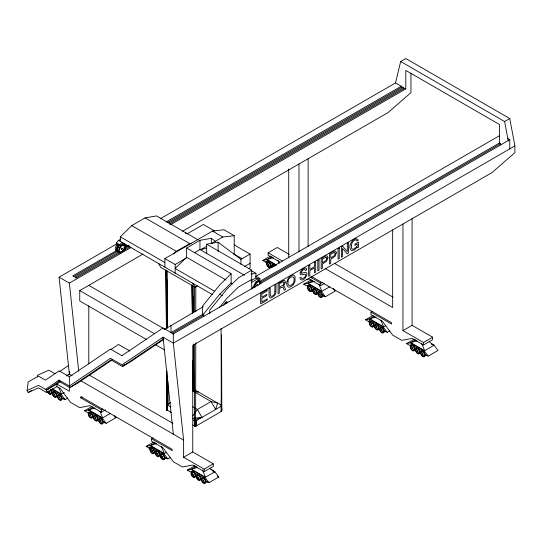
<?xml version="1.0" encoding="UTF-8"?>
<svg xmlns="http://www.w3.org/2000/svg" width="542" height="542" viewBox="0 0 542 542"><rect width="100%" height="100%" fill="white"/><g stroke="black" fill="none" stroke-linecap="round" stroke-linejoin="round"><path stroke-width="0.81" d="M221.8 399.711L221.339 400.348L221.326 411.459L196.279 425.917L195.262 426.371L192.932 425.03M195.079 426.066L195.093 420.734L195.079 426.066L194.497 425.775L194.497 344.746M221.326 411.317L221.373 400.186M167.708 381.534L167.803 404.339L166.99 404.705L166.943 410.003L171.313 412.543M195.994 424.291L196.279 420.646L221.326 406.182C221.224 403.228 222.342 411.751 221.59 410.646M121.903 248.432C121.889 247.037 120.222 249.327 121.462 249.083M27.1 390.491L28.17 381.954L38.523 376.114L45.494 380.138L59.085 370.836L69.369 376.771L69.369 391.283L56.917 384.095L46.632 390.03L38.523 385.348L27.1 390.491L28.177 392.51L38.523 387.855L46.632 392.537L56.917 386.602L60.23 388.512L70.507 402.36L79.647 407.638L89.931 405.66L101.354 412.259L105.575 409.82M160.236 218.778L395.518 82.94L400.66 61.503L405.802 58.536L509.758 118.556L514.9 145.927L514.9 152.654L492.055 172.573L192.749 345.376L192.749 451.96L213.311 463.83L213.311 466.337L204.171 471.615L192.749 465.022L182.464 467.001L173.325 461.723L163.047 447.875L151.618 441.276L151.618 438.769L153.027 437.956M167.16 409.989L167.16 410.606L167.783 410.05M258.033 285.39L257.633 284.828L257.24 285.851M195.106 426.276L195.601 426.039L195.784 420.341M194.944 426.188L196.279 425.917L196.279 420.646L195.601 420.761L195.791 342.964M124.375 250.235L124.904 249.137A4.688 2.703 -60 0 0 122.031 245.059A4.688 2.703 -60 0 0 119.165 252.45L119.687 252.938A4.688 2.703 -60 0 0 120.378 253.155M123.461 250.912L124.05 250.052A4.038 2.331 -60 0 0 124.05 245.384A4.688 2.703 -60 0 0 122.546 243.954M195.093 426.012L196.041 425.782M192.688 415.931L197.376 409.454L211.089 401.541L217.593 403.058L215.655 409.454L211.089 401.541L192.491 390.802M185.642 233.175L186.116 233.345M204.009 316.128L202.572 315.302L219.706 294.191L231.129 282.985L231.129 273.751L186.577 248.026L186.577 257.26L175.154 268.473L214.591 291.244M219.632 307.3L226.902 298.351L238.331 287.138L251.691 279.421M223.765 305.241L226.902 301.386L226.902 302.964L225.533 302.172M128.203 245.451L127.058 246.115L123.976 243.277L119.748 245.716L116.32 243.737L116.32 242.748L118.603 240.438L120.785 239.185M119.748 245.716L119.748 244.727L122.031 242.416M120.317 241.427L120.317 236.813L131.74 225.601L145.107 217.884L156.53 215.906L198.162 239.943M173.515 254.056L176.299 251.325L189.659 243.609L191.292 243.324M231.129 273.751L219.706 284.963L202.572 306.067L202.572 315.302M195.601 420.761L195.947 420.443M195.601 426.039L196.177 425.843M213.311 463.83L204.171 469.108L183.609 457.238L183.609 440.09L173.325 343.133L163.047 337.199L121.916 364.901L110.493 358.303L69.369 386.006L59.085 380.071L59.085 381.392L46.632 390.03L46.632 392.537M60.372 381.69L56.917 384.095L56.917 386.602M59.85 371.412L68.692 365.362M45.494 389.366L59.085 380.071M66.652 375.992L69.369 374.136L69.369 371.616M194.293 420.538L194.781 420.199L193.609 420.138L194.686 420.761L194.686 426.039M69.369 376.771L110.493 349.068L122.058 355.748M110.825 349.617L118.488 344.455L129.917 351.047M59.085 381.392L69.369 387.327L70.209 387.388L110.995 359.908L121.916 366.216L122.756 366.277L130.757 361.663L163.399 339.671M70.209 387.388L78.204 382.767L112.079 359.949M121.916 355.667L163.047 327.964L173.325 333.899L173.325 343.133L514.9 145.927M122.756 366.277L163.237 339.028M164.66 329.319L203.297 306.704M72.113 375.714L69.369 374.136L59.085 277.179L116.991 243.744M116.13 250.838L72.797 275.858L73.936 276.522M165.974 222.064L401.229 86.239L401.229 87.553M124.829 246.61L126.239 245.797M73.522 276.759L117.729 251.061A4.038 2.331 -60 0 1 117.729 246.4M124.911 247.091L128.264 245.153M167.851 222.301L402.374 86.896L403.519 87.553L403.519 88.874M119.071 251.779L75.081 277.179L76.226 277.836M124.707 248.527L129.409 245.811M168.989 222.958L403.519 87.553M75.805 278.08L129.884 246.861M169.402 224.042L404.657 88.217L405.802 88.874L405.802 70.406L499.48 124.491L499.48 142.959L259.747 281.366M59.085 277.179L69.369 283.114L130.94 247.565M170.52 224.713L405.802 88.874M146.347 339.448L79.749 300.993L79.749 290.573L142.986 254.062M182.539 231.231L388.092 112.553L410.944 92.635L410.944 73.319M186.949 233.961L203.372 224.483L214.713 231.028M164.87 267.152L164.87 258.581L212.511 231.075L223.934 229.754L234.212 235.689L234.212 254.76M186.577 248.026L199.944 240.309L211.366 238.331L215.343 241.312M194.314 252.789L199.944 249.544L206.468 248.412M164.87 258.581L175.154 264.516L186.394 258.026M201.577 249.259L206.468 246.434M234.212 235.689L222.789 237.01L211.366 243.609L211.366 238.331M240.953 264.408L240.953 259.367L250.092 254.096L250.092 267.944L248.69 268.757M158.589 263.527L160.872 267.484L195.147 287.267L197.302 286.02M279.57 261.881L268.141 255.282L268.141 252.775L277.28 247.498L289.34 254.462M244.469 266.576L250.092 263.331M28.177 392.51L31.605 390.531M275.085 265.926L267.802 261.725L265.627 262.145L262.775 260.492L270.492 256.034M400.66 61.503L504.616 121.523L509.758 118.556M262.775 260.492L266.657 259.747L271.921 256.705M66.625 375.714L69.369 374.136M251.691 288.656L251.691 270.187L238.331 277.904L226.902 289.116L209.768 310.22L209.768 313.581M265.627 262.145L267.037 261.332M255.35 276.65L499.48 135.703M250.926 280.79L255.919 277.904L257.633 278.893L259.916 278.561L259.916 279.55L255.695 281.996L252.606 288.391L251.468 289.049M251.21 282.606L257.633 278.893M52.086 389.129L61.144 394.359L64.295 392.537M203.297 313.953L171.042 332.578L171.042 325.322M172.187 333.242L203.243 315.308M260.343 282.341L500.618 143.616L500.618 144.938M224.923 303.581L226.332 302.768M172.912 334.136L509.758 139.66L509.758 148.894M122.648 365.796L124.829 364.542M50.535 389.556L59.999 395.016L62.174 397.943L65.026 399.589L67.831 397.97M151.618 438.769L172.187 450.639L172.187 449.325L80.792 396.561L80.792 397.875L82.201 397.069M114.525 415.7L115.981 417.665L106.151 423.336L103.298 421.69L101.124 418.763L89.477 412.035L87.303 412.455L84.45 410.802L92.167 406.351M333.262 288.48L335.2 291.095L325.376 296.765L322.524 295.119L320.349 292.192L308.696 285.471L306.528 285.885L303.669 284.238L311.393 279.78M84.45 410.802L88.332 410.057L92.892 407.421M303.669 284.238L307.558 283.486L312.822 280.451M80.792 397.875L101.354 409.752L102.763 408.939M310.058 276.976L320.695 283.114L322.097 282.301M306.108 279.638L309.272 279.028L320.695 285.62L324.211 283.595M88.332 410.057L102.269 418.106L110.344 413.444M307.558 283.486L321.494 291.535L329.57 286.874M166.99 409.976L166.99 404.705M170.642 402.598L167.803 404.339M402.943 224.015L402.943 330.606L412.083 325.329L432.645 337.199L432.645 339.705L423.512 344.983L412.083 338.384L401.805 340.362L392.665 335.091L382.381 321.237L370.958 314.645L370.958 312.138L372.368 311.325M170.649 457.333L167.844 458.952L164.985 457.306L162.817 454.379L151.164 447.651L148.996 448.071L146.137 446.418L153.853 441.967M389.989 330.695L387.178 332.321L384.325 330.667L382.157 327.747L370.504 321.02L368.33 321.433L365.477 319.787L373.194 315.329M146.137 446.418L150.019 445.673L155.283 442.631M365.477 319.787L369.359 319.042L373.919 316.406M148.996 448.071L150.398 447.258M368.33 321.433L369.732 320.627M150.019 445.673L163.955 453.722L166.408 452.306M369.359 319.042L383.296 327.083L385.748 325.667M183.609 457.238L192.749 451.96M210.73 469.379L214.91 471.791L218.792 477.021L208.968 482.698L206.109 481.045L203.941 478.125L192.288 471.398L190.12 471.811L187.261 470.165L194.984 465.707M431.344 343.614L434.135 345.22L438.017 350.457L428.194 356.128L425.334 354.482L423.166 351.555L411.513 344.827L409.346 345.247L406.486 343.594L414.21 339.143M187.261 470.165L191.15 469.419L196.414 466.377M406.486 343.594L410.369 342.849L415.633 339.807M402.943 330.606L423.512 342.476L432.645 337.199M191.15 469.419L205.086 477.461L214.91 471.791M410.369 342.849L424.311 350.898L434.135 345.22M195.791 420.863L196.279 420.646L195.621 420.246L196.854 420.307M193.609 420.138L201.949 417.367L197.376 409.454L192.369 406.568M273.398 257.66L267.003 259.55L276.061 264.781M314.299 281.4L307.897 283.29L321.84 291.339L318.865 284.042M376.101 316.948L369.705 318.838L383.641 326.887L380.965 320.322M95.074 407.97L88.678 409.86L102.614 417.909L99.938 411.337M417.11 340.762L410.714 342.652L424.65 350.701L421.683 343.398M156.76 443.586L150.364 445.477L164.301 453.525L161.333 446.222M197.085 467.563L191.489 469.216L205.425 477.265L202.457 469.968M206.685 253.432L206.685 244.198L218.108 242.22L240.953 259.367M251.027 274.137L255.919 273.283L255.919 277.904M192.396 418.356L201.949 417.367M196.699 392.069L198.284 391.913L192.586 390.579M195.703 420.687L196.279 420.646M77.364 382.706L78.204 382.767M192.925 389.732L193.711 389.271L221.813 405.497M185.635 232.965L186.265 233.277M195.371 420.714L195.73 420.829M120.602 252.565L120.012 252.382A4.038 2.331 -60 0 1 120.012 247.714A4.038 2.331 -60 0 1 124.05 245.384M507.813 138.535L509.758 139.66M395.518 82.94L401.229 86.239M499.48 142.959L500.618 143.616M334.475 263.371L393.025 297.172M325.335 268.649L392.665 307.517L392.665 229.896M431.703 344.217L433.79 345.423L429.311 341.697M311.101 276.257L391.52 322.686L391.52 324.008L370.958 312.138M268.141 252.775L282.328 260.966M266.657 259.747L276.413 265.377M212.511 231.075L222.789 237.01M234.191 244.916L250.092 254.096M234.029 254.056L241.922 258.609M206.685 244.198L251.691 270.187M251.556 270.77L255.919 273.283M256.495 276.583L259.916 278.561M145.107 217.884L189.659 243.609M244.496 275.268L199.944 249.544L199.944 240.309M131.74 225.601L176.299 251.325M186.577 257.26L226.021 280.031M231.129 282.985L232.572 283.812M120.317 236.813L164.87 262.538M219.706 294.191L222.586 295.857M118.603 240.438L212.247 294.502M125.006 244.923L127.058 246.115M225.079 302.7L226.448 303.493M116.32 242.748L119.748 244.727M88.786 285.356L164.904 329.299M79.749 290.573L154.402 333.676M155.134 344.516L164.646 350.01M166.929 404.738L170.845 407.001M89.518 375.213L172.952 423.383M81.11 380.918L183.609 440.09M55.074 373.797L48.807 370.179L37.384 375.321L37.384 377.002M212.478 470.781L214.564 471.987L210.086 468.268M114.552 416.839L115.981 417.665M217.362 476.201L218.792 477.021M52.425 388.932L61.483 394.163L58.814 387.591M256.739 285.587L256.833 284.699L257.518 284.76M424.311 350.898L428.194 356.128M383.296 327.083L387.178 332.321M321.494 291.535L325.376 296.765M205.086 477.461L208.968 482.698M163.955 453.722L167.844 458.952M102.269 418.106L106.151 423.336M61.144 394.359L65.026 399.589M192.864 283.31L195.147 287.267M277.971 260.296L279.157 263.216M194.558 420.355L194.686 420.761M221 411.134L221.326 411.459L221.813 410.64L221.549 334.922L221.326 411.459L221.082 328.513M195.154 425.917L195.262 426.371M504.616 121.523L508.261 140.927M173.325 434.156L163.047 337.199L163.047 339.143M69.369 283.114L78.725 371.372M192.146 285.607L192.363 313.527L192.125 284.746M192.877 380.369L192.952 389.678L192.749 371.006M165.981 270.119L166.428 328.499L166.042 270.201M166.706 370.755L167.065 410.572M193.223 296.101L193.311 312.124M193.745 389.718L193.48 344.095L193.738 389.596M192.247 285.668L192.41 313.554L192.173 285.634M192.681 361.67L192.85 390.369M192.688 360.884L192.844 390.369M167.207 296.711L167.383 327.944M167.817 404.691L167.668 380.972L167.803 404.569M166.143 270.275L166.475 328.527M166.943 410.402L166.706 370.64L166.99 410.504M193.23 286.19L193.413 312.49M167.248 270.865L167.485 327.463M167.207 279.929L167.437 327.93M423.512 342.476L423.512 344.983M412.083 218.744L412.083 325.329M320.695 283.114L320.695 285.62M308.127 158.725L308.127 246.475M298.988 163.996L298.988 251.745M288.71 169.057L288.71 257.884M258.663 279.577L258.663 281.088M218.108 242.22L218.108 251.454M204.171 469.108L204.171 471.615M195.791 286.501L195.791 311.786M194.497 286.501L194.497 311.826M175.154 264.516L175.154 273.087M118.488 244.991L118.488 247.254M117.58 244.462L117.58 249.74M101.354 409.752L101.354 412.259M88.786 305.864L88.786 363.865M159.734 455.592A2.744 1.585 60 0 1 157.18 454.311A2.744 1.585 60 0 1 156.679 451.12M154.192 452.746A2.744 1.585 60 0 1 151.679 450.72A2.744 1.585 60 0 1 151.848 447.868M92.906 417.008A2.744 1.585 60 0 1 90.351 415.728A2.744 1.585 60 0 1 89.85 412.537M61.659 399.325A2.744 1.585 60 0 1 59.315 397.618A2.744 1.585 60 0 1 59.003 394.732M419.684 352.889A2.744 1.585 60 0 1 417.34 351.182A2.744 1.585 60 0 1 417.028 348.296M419.467 351.541A2.744 1.585 60 0 1 418.993 351.047M97.641 420.104A2.744 1.585 60 0 1 95.297 418.39A2.744 1.585 60 0 1 94.992 415.504M258.148 280.431A4.688 2.703 -60 0 1 259.693 281.86M253.29 287.531A4.688 2.703 -60 0 1 253.182 286.61M254.32 287.267A4.688 2.703 -60 0 1 257.633 281.528A4.688 2.703 -60 0 1 260.946 283.446M164.47 458.688A2.744 1.585 60 0 1 161.963 456.655A2.744 1.585 60 0 1 162.126 453.803M50.345 390.098A2.744 1.585 60 0 1 50.752 393.858A2.744 1.585 60 0 1 47.696 391.629M51.375 393.39A2.744 1.585 60 0 1 48.726 391.039M50.521 389.854A3.232 1.863 60 0 1 50.995 394.278A3.232 1.863 60 0 1 47.398 391.656M102.784 423.072A2.744 1.585 60 0 1 100.27 421.039A2.744 1.585 60 0 1 100.439 418.187M56.517 396.358A2.744 1.585 60 0 1 54.004 394.332A2.744 1.585 60 0 1 54.173 391.473M322.72 296.088A2.744 1.585 60 0 1 320.065 295.376A2.744 1.585 60 0 1 319.353 291.908M425.226 355.735A2.744 1.585 60 0 1 422.475 354.15A2.744 1.585 60 0 1 422.475 350.979M414.942 349.8A2.744 1.585 60 0 1 412.198 348.215A2.744 1.585 60 0 1 412.198 345.044M259.083 281.528A4.038 2.331 -60 0 1 259.821 284.286M257.064 281.732A4.038 2.331 -60 0 1 257.802 281.413M254.875 287.802A4.038 2.331 -60 0 1 257.26 282.301A4.038 2.331 -60 0 1 260.492 283.71M373.933 325.993A2.744 1.585 60 0 1 371.378 324.705A2.744 1.585 60 0 1 370.877 321.521M273.121 266.786A2.744 1.585 60 0 1 273.317 265.194M386.073 331.284A3.232 1.863 60 0 1 385.24 331.765M426.723 355.43A3.232 1.863 60 0 1 425.7 355.525M378.668 329.082A2.744 1.585 60 0 1 376.324 327.375A2.744 1.585 60 0 1 376.019 324.489M384.21 331.928A2.744 1.585 60 0 1 381.656 330.647A2.744 1.585 60 0 1 381.155 327.456M200.858 479.338A2.744 1.585 60 0 1 198.115 477.753A2.744 1.585 60 0 1 198.115 474.582M195.316 476.493A2.744 1.585 60 0 1 192.972 474.785A2.744 1.585 60 0 1 192.661 471.899M207.864 481.662A3.232 1.863 60 0 1 206.475 482.089M205.601 482.427A2.744 1.585 60 0 1 203.257 480.72A2.744 1.585 60 0 1 202.945 477.834M316.867 293.534A2.744 1.585 60 0 1 314.353 291.508A2.744 1.585 60 0 1 314.523 288.649M63.922 398.56A3.232 1.863 60 0 1 62.533 398.987M311.725 290.566A2.744 1.585 60 0 1 309.38 288.852A2.744 1.585 60 0 1 309.075 285.973M323.669 295.654A2.744 1.585 60 0 1 323.262 295.776M272.098 267.375A2.744 1.585 60 0 1 274.476 266.007M104.687 422.638A3.232 1.863 60 0 1 103.657 422.733M270.831 266.82A2.744 1.585 60 0 1 268.317 264.794A2.744 1.585 60 0 1 268.486 261.942M271.766 267.287A3.232 1.863 60 0 1 274.564 265.675M166.374 458.254A3.232 1.863 60 0 1 165.351 458.349M324.272 295.736A3.232 1.863 60 0 1 323.438 296.217M273.324 264.184A3.232 1.863 60 0 1 273.324 265.553M118.088 251.834A4.688 2.703 -60 0 1 117.404 251.623L116.876 251.136A4.688 2.703 -60 0 1 117.404 246.21M116.95 251.176A4.688 2.703 -60 0 1 116.266 250.96L115.737 250.472A4.688 2.703 -60 0 1 116.95 244.55M122.892 244.876A4.038 2.331 -60 0 1 123.481 249.72A4.038 2.331 -60 0 1 118.989 251.63M117.75 250.912A4.038 2.331 -60 0 1 116.706 250.309M120.033 252.416A4.688 2.703 -60 0 1 118.549 252.281L118.02 251.793A4.688 2.703 -60 0 1 119.233 245.865M258.216 280.465A4.688 2.703 -60 0 1 258.548 281.196M116.584 245.736A4.038 2.331 -60 0 1 117.18 244.876M120.148 251.834A4.038 2.331 -60 0 1 119.464 251.901M207.254 481.581A2.744 1.585 60 0 1 206.854 481.702M293.486 284.259A5.921 3.421 -60 0 0 295.031 281.013L295.031 276.65A5.921 3.421 -60 0 0 294.13 275.458A5.555 3.211 -60 0 0 291.942 275.343L290.133 276.386A5.589 3.225 -60 0 0 287.938 279.035C286.786 281.318 285.851 284.807 287.938 286.813A5.589 3.225 -60 0 0 290.133 286.928L291.942 285.891A5.555 3.211 -60 0 0 293.486 284.259M274.875 291.257C275.207 293.622 273.358 296.569 270.797 296.305L270.241 294.868L270.207 287.978L269.015 288.662L269.069 295.81L269.848 297.666A3.726 2.154 -60 0 0 271.176 297.795L273.622 296.447L275.194 294.652A3.604 2.08 -60 0 0 275.851 292.985L276.068 284.591L274.875 285.282L274.875 291.257M351.338 245.377L351.501 247.992L352.144 248.947A3.936 2.27 -60 0 0 353.73 249.063L356.08 247.403L357.273 245.607L357.273 244.029L354.902 245.397L354.902 244.157L358.425 242.125L358.425 247.416L357.584 247.904L357.273 246.989L354.4 249.916L351.907 250.533A5.854 3.381 -60 0 1 350.356 249.083C347.944 244.896 355.037 234.862 358.269 240.275L357.036 240.987C356.927 239.11 354.549 239.984 353.716 240.831A3.896 2.249 -60 0 0 352.137 242.769L351.338 245.377M288.019 281.942C286.779 288.466 294.672 284.719 294.042 280.336C295.288 273.805 287.402 277.565 288.019 281.942M285.261 282.192L284.719 284.299L283.242 286.129L284.394 286.643L285.573 289.482L284.286 290.221L283.134 287.45L281.474 287.409L279.272 288.683L279.272 293.12L278.08 293.805L278.08 283.425L283.764 280.383L284.841 280.742L285.261 282.192M284.035 282.904L283.242 284.929L279.272 287.45L279.272 283.879C280.316 283.649 283.73 280.146 284.035 282.904M327.985 257.646L326.643 261.163L322.361 264.089L322.361 268.243L321.169 268.927L321.169 258.548C322.707 257.945 327.734 253.338 327.985 257.646M336.358 252.809L335.017 256.325L330.735 259.259L330.735 263.405L329.543 264.089L329.543 253.717C331.081 253.107 336.108 248.5 336.358 252.809M300.173 272.768L300.16 273.913A2.656 1.538 -60 0 0 300.79 274.808C302.321 275.329 306.548 272.504 305.654 275.79C305.173 277.45 301.454 280.051 300.952 277.267L299.807 277.931C302.727 285.851 313.059 267.944 301.711 273.392L301.386 273.175C300.586 271.169 304.902 267.755 305.593 270.485L306.752 269.814L306.664 269.164A3.381 1.951 -60 0 0 305.763 268.087C303.134 267.931 300.742 270.309 300.173 272.768M121.591 249.002C122.323 250.58 122.777 246.861 121.591 249.002M49.044 391.188C49.295 392.869 50.237 390.823 49.044 391.188M54.186 394.156C54.451 395.843 55.359 393.783 54.186 394.156M59.329 397.123C59.573 398.797 60.528 396.771 59.329 397.123M90.168 414.928C90.439 416.622 91.347 414.555 90.168 414.928M95.311 417.896C95.555 419.576 96.51 417.55 95.311 417.896M100.453 420.87C100.717 422.557 101.625 420.497 100.453 420.87M151.862 450.544C152.112 452.231 153.047 450.185 151.862 450.544M157.004 453.512C157.268 455.205 158.176 453.146 157.004 453.512M162.139 456.479C162.404 458.173 163.318 456.113 162.139 456.479M192.986 474.291L193.562 475.002L193.02 474.216M198.128 477.258C198.372 478.932 199.327 476.906 198.128 477.258M203.27 480.226C203.535 481.913 204.442 479.853 203.27 480.226M268.5 264.618C268.744 266.291 269.699 264.272 268.5 264.618M309.394 288.364C309.651 290.045 310.586 287.998 309.394 288.364M314.536 291.332C314.8 293.019 315.708 290.959 314.536 291.332M319.678 294.299C319.943 295.986 320.85 293.927 319.678 294.299M371.202 323.913C371.466 325.6 372.374 323.54 371.202 323.913M376.338 326.88C376.602 328.567 377.51 326.508 376.338 326.88M381.48 329.848C381.724 331.521 382.679 329.502 381.48 329.848M412.211 347.72C412.476 349.414 413.383 347.347 412.211 347.72M417.354 350.688C417.618 352.381 418.526 350.322 417.354 350.688M422.496 353.655C422.76 355.349 423.668 353.289 422.496 353.655M326.758 258.398L325.986 260.492L322.361 262.863L322.361 259.096L325.803 257.233L326.487 257.45L326.758 258.398M335.125 253.561L334.36 255.655L330.735 258.026L330.735 254.259L334.177 252.403L334.861 252.613L335.125 253.561M267.131 289.746L260.641 293.5L260.641 303.872L267.341 300.004L267.341 298.771L261.833 301.955L261.833 298.446L266.793 295.58L266.793 294.347L261.833 297.212L261.833 294.042L267.131 290.979L267.131 289.746M309.807 265.113L308.622 265.797L308.622 276.176L309.807 275.485L309.807 270.607L314.475 267.911L314.475 272.789L315.674 272.098L315.674 261.725L314.475 262.416L314.475 266.678L309.807 269.374L309.807 265.113M319.028 259.787L317.829 260.478L317.829 270.858L319.028 270.167L319.028 259.787M339.258 248.107L338.066 248.798L338.066 259.171L339.258 258.487L339.258 248.107M342.619 246.17L341.406 246.867L341.406 257.247L342.53 256.596L342.53 248.405L347.239 253.873L348.459 253.168L348.459 242.796L347.327 243.453L347.327 251.637L342.619 246.17M415.741 349.861A2.744 1.585 60 0 0 418.654 353.486A2.744 1.585 60 0 0 418.654 349.604A2.744 1.585 60 0 0 415.741 349.861M415.396 349.665A3.232 1.863 60 0 0 418.824 353.926A3.232 1.863 60 0 0 418.824 349.36A3.232 1.863 60 0 0 415.396 349.665M155.046 452.489A3.232 1.863 60 0 0 158.474 456.75A3.232 1.863 60 0 0 158.474 452.184A3.232 1.863 60 0 0 155.046 452.489M57.371 396.1A3.232 1.863 60 0 0 60.799 400.362A3.232 1.863 60 0 0 60.799 395.789A3.232 1.863 60 0 0 57.371 396.1M155.391 452.685A2.744 1.585 60 0 0 158.305 456.31A2.744 1.585 60 0 0 158.305 452.428A2.744 1.585 60 0 0 155.391 452.685M93.36 416.873A3.232 1.863 60 0 0 96.788 421.134A3.232 1.863 60 0 0 96.788 416.568A3.232 1.863 60 0 0 93.36 416.873M98.502 419.84A3.232 1.863 60 0 0 101.923 424.101A3.232 1.863 60 0 0 101.923 419.535A3.232 1.863 60 0 0 98.502 419.84M52.574 393.329A2.744 1.585 60 0 0 55.487 396.954A2.744 1.585 60 0 0 55.487 393.065A2.744 1.585 60 0 0 52.574 393.329M410.26 346.697A3.232 1.863 60 0 0 413.682 350.959A3.232 1.863 60 0 0 413.682 346.392A3.232 1.863 60 0 0 410.26 346.697M88.563 414.102A2.744 1.585 60 0 0 91.476 417.726A2.744 1.585 60 0 0 91.476 413.844A2.744 1.585 60 0 0 88.563 414.102M57.716 396.297A2.744 1.585 60 0 0 60.629 399.921A2.744 1.585 60 0 0 60.629 396.033A2.744 1.585 60 0 0 57.716 396.297M369.244 322.89A3.232 1.863 60 0 0 372.672 327.151A3.232 1.863 60 0 0 372.672 322.578A3.232 1.863 60 0 0 369.244 322.89M150.249 449.718A2.744 1.585 60 0 0 153.162 453.342A2.744 1.585 60 0 0 153.162 449.46A2.744 1.585 60 0 0 150.249 449.718M160.534 455.653A2.744 1.585 60 0 0 163.447 459.277A2.744 1.585 60 0 0 163.447 455.395A2.744 1.585 60 0 0 160.534 455.653M149.904 449.521A3.232 1.863 60 0 0 153.332 453.783A3.232 1.863 60 0 0 153.332 449.216A3.232 1.863 60 0 0 149.904 449.521M420.883 352.828A2.744 1.585 60 0 0 423.797 356.453A2.744 1.585 60 0 0 423.797 352.571A2.744 1.585 60 0 0 420.883 352.828M410.599 346.894A2.744 1.585 60 0 0 413.512 350.518A2.744 1.585 60 0 0 413.512 346.636A2.744 1.585 60 0 0 410.599 346.894M93.698 417.069A2.744 1.585 60 0 0 96.611 420.694A2.744 1.585 60 0 0 96.611 416.812A2.744 1.585 60 0 0 93.698 417.069M420.538 352.632A3.232 1.863 60 0 0 423.966 356.893A3.232 1.863 60 0 0 423.966 352.327A3.232 1.863 60 0 0 420.538 352.632M88.217 413.905A3.232 1.863 60 0 0 91.645 418.167A3.232 1.863 60 0 0 91.645 413.6A3.232 1.863 60 0 0 88.217 413.905M98.84 420.036A2.744 1.585 60 0 0 101.754 423.661A2.744 1.585 60 0 0 101.754 419.779A2.744 1.585 60 0 0 98.84 420.036M369.59 323.086A2.744 1.585 60 0 0 372.503 326.711A2.744 1.585 60 0 0 372.503 322.822A2.744 1.585 60 0 0 369.59 323.086M160.188 455.456A3.232 1.863 60 0 0 163.616 459.718A3.232 1.863 60 0 0 163.616 455.151A3.232 1.863 60 0 0 160.188 455.456M191.373 473.464A2.744 1.585 60 0 0 194.287 477.089A2.744 1.585 60 0 0 194.287 473.2A2.744 1.585 60 0 0 191.373 473.464M201.312 479.203A3.232 1.863 60 0 0 204.74 483.464A3.232 1.863 60 0 0 204.74 478.898A3.232 1.863 60 0 0 201.312 479.203M196.516 476.432A2.744 1.585 60 0 0 199.429 480.056A2.744 1.585 60 0 0 199.429 476.167A2.744 1.585 60 0 0 196.516 476.432M374.732 326.054A2.744 1.585 60 0 0 377.645 329.678A2.744 1.585 60 0 0 377.645 325.789A2.744 1.585 60 0 0 374.732 326.054M379.529 328.825A3.232 1.863 60 0 0 382.957 333.086A3.232 1.863 60 0 0 382.957 328.52A3.232 1.863 60 0 0 379.529 328.825M374.387 325.857A3.232 1.863 60 0 0 377.815 330.119A3.232 1.863 60 0 0 377.815 325.546A3.232 1.863 60 0 0 374.387 325.857M379.867 329.021A2.744 1.585 60 0 0 382.781 332.646A2.744 1.585 60 0 0 382.781 328.764A2.744 1.585 60 0 0 379.867 329.021M318.066 293.473A2.744 1.585 60 0 0 320.979 297.097A2.744 1.585 60 0 0 320.979 293.208A2.744 1.585 60 0 0 318.066 293.473M191.035 473.268A3.232 1.863 60 0 0 194.463 477.529A3.232 1.863 60 0 0 194.463 472.956A3.232 1.863 60 0 0 191.035 473.268M52.235 393.126A3.232 1.863 60 0 0 55.657 397.394A3.232 1.863 60 0 0 55.657 392.821A3.232 1.863 60 0 0 52.235 393.126M201.658 479.399A2.744 1.585 60 0 0 204.571 483.024A2.744 1.585 60 0 0 204.571 479.142A2.744 1.585 60 0 0 201.658 479.399M317.72 293.276A3.232 1.863 60 0 0 321.149 297.538A3.232 1.863 60 0 0 321.149 292.965A3.232 1.863 60 0 0 317.72 293.276M196.177 476.235A3.232 1.863 60 0 0 199.598 480.497A3.232 1.863 60 0 0 199.598 475.923A3.232 1.863 60 0 0 196.177 476.235M312.924 290.505A2.744 1.585 60 0 0 315.837 294.13A2.744 1.585 60 0 0 315.837 290.241A2.744 1.585 60 0 0 312.924 290.505M307.443 287.335A3.232 1.863 60 0 0 310.871 291.603A3.232 1.863 60 0 0 310.871 287.03A3.232 1.863 60 0 0 307.443 287.335M266.542 263.595A3.232 1.863 60 0 0 269.97 267.856A3.232 1.863 60 0 0 269.97 263.29A3.232 1.863 60 0 0 266.542 263.595M307.788 287.538A2.744 1.585 60 0 0 310.695 291.156A2.744 1.585 60 0 0 310.695 287.274A2.744 1.585 60 0 0 307.788 287.538M312.585 290.302A3.232 1.863 60 0 0 316.013 294.57A3.232 1.863 60 0 0 316.013 289.997A3.232 1.863 60 0 0 312.585 290.302M266.888 263.791A2.744 1.585 60 0 0 269.801 267.416A2.744 1.585 60 0 0 269.801 263.534A2.744 1.585 60 0 0 266.888 263.791"/></g></svg>
